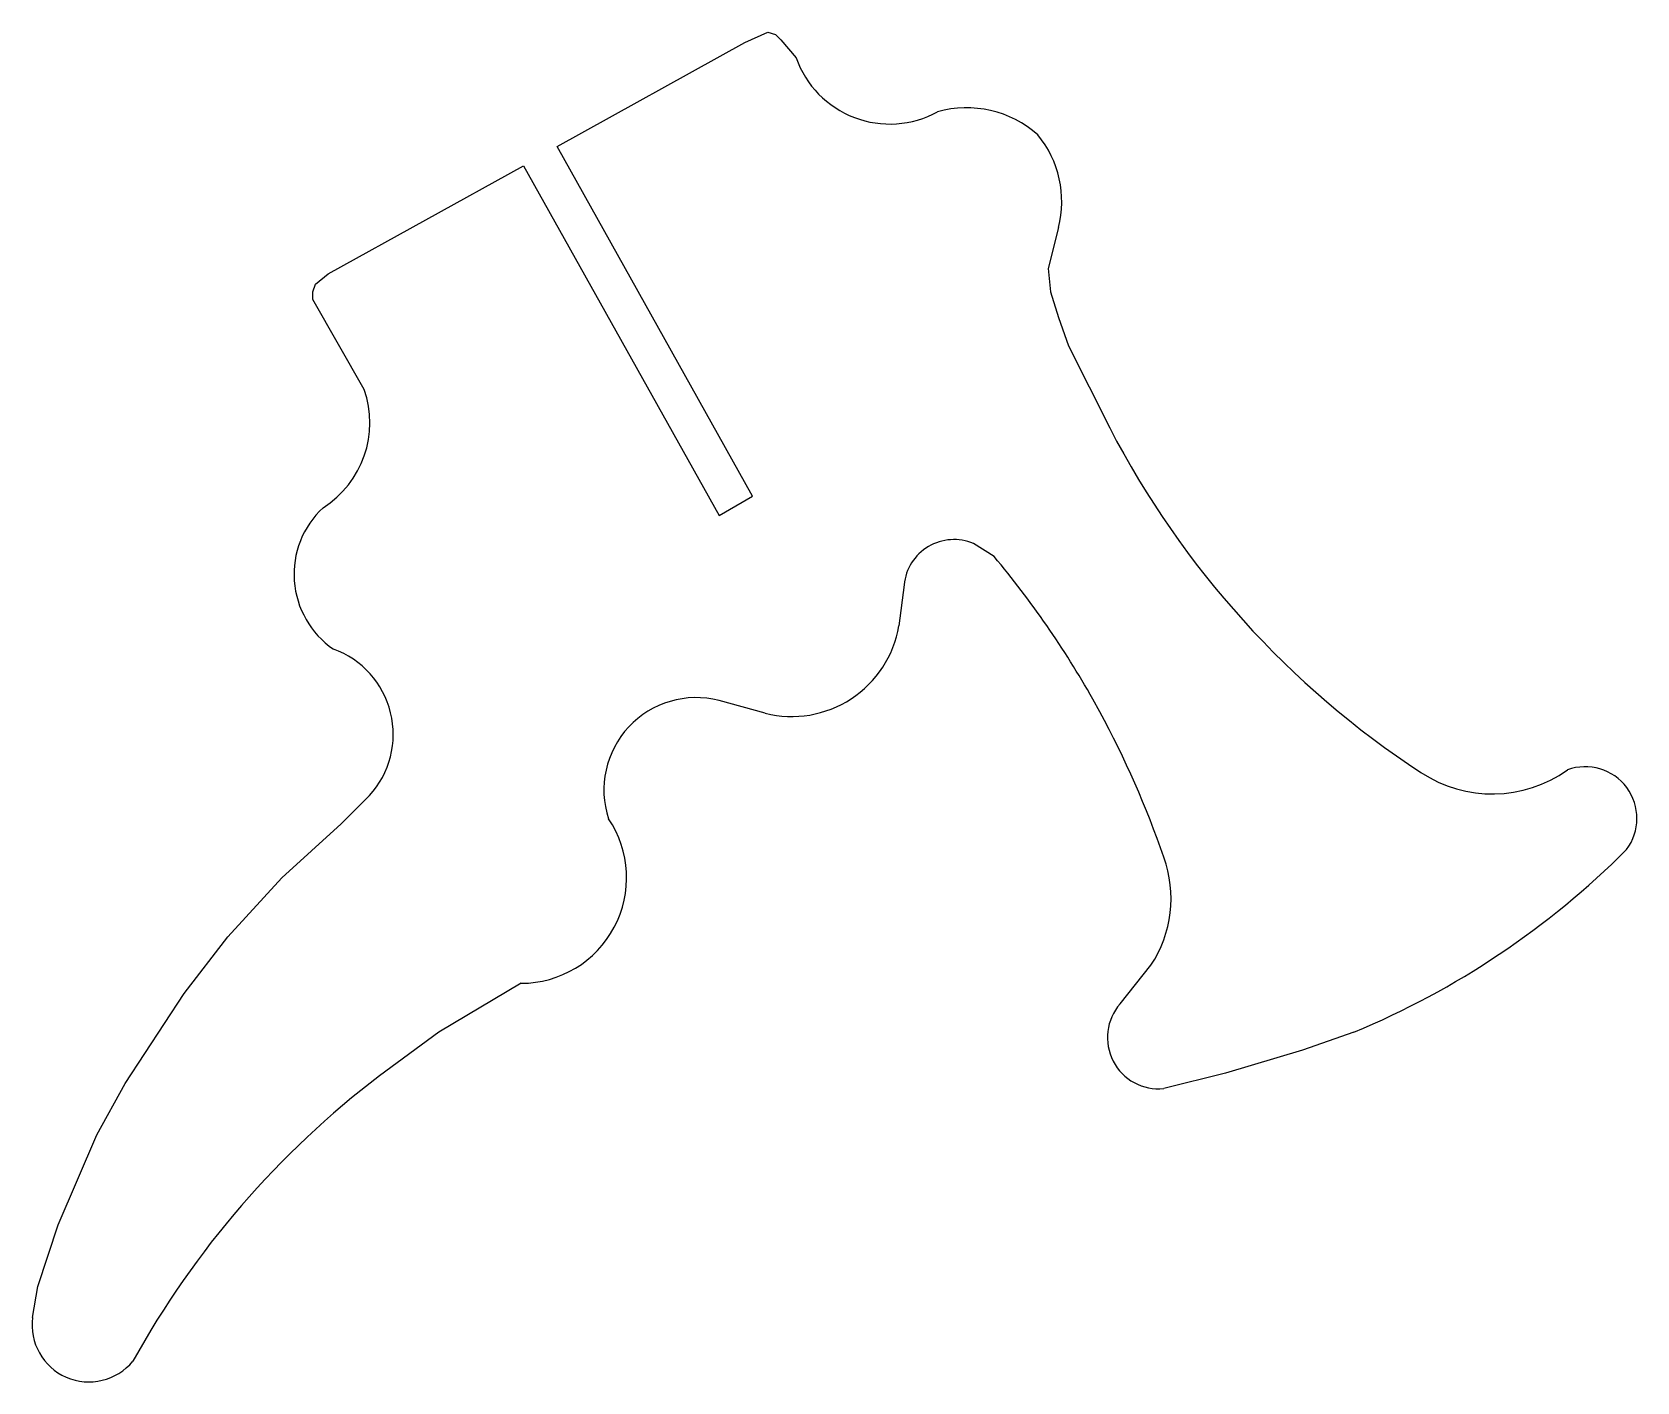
# Model space of a CAD drawing. Extents: x 0 to 66.3, y 0 to 55.8.
import ezdxf

# ---------------------------------------------------------------- set-up
doc = ezdxf.new("R2010")
doc.units = 0
doc.layers.add('WHITE', color=7, linetype='CONTINUOUS')

msp = doc.modelspace()

# ---------------------------------------------------------------- linework, layer by layer
at = {"layer": 'WHITE', "linetype": 'CONTINUOUS'}
for p, q in [((29.452429, 55.36428), (30.408679, 55.78928)), ((30.408679, 55.78928), (30.727429, 55.68303)), ((21.703516, 51.059328), (29.452429, 55.36428)), ((30.727429, 55.68303), (30.939929, 55.47053)), ((30.939929, 55.47053), (31.577429, 54.72678)), ((29.779182, 36.608138), (21.703516, 51.059328)), ((12.239929, 45.80178), (20.314929, 50.26428)), ((20.314929, 50.26428), (28.389929, 35.81428)), ((42.414929, 47.71428), (41.989929, 46.01428)), ((11.708679, 45.37678), (12.239929, 45.80178)), ((41.989929, 46.01428), (42.096179, 45.05803)), ((11.602429, 45.05803), (11.708679, 45.37678)), ((11.602429, 44.73928), (11.602429, 45.05803)), ((13.727429, 41.02053), (11.602429, 44.73928)), ((42.096179, 45.05803), (42.414929, 43.99553)), ((42.414929, 43.99553), (42.839929, 42.82678)), ((42.839929, 42.82678), (44.539929, 39.42678)), ((28.389929, 35.81428), (29.779182, 36.608138)), ((39.758679, 34.11428), (38.908679, 34.64553)), ((36.039929, 32.94553), (35.827429, 31.24553)), ((30.302429, 27.63303), (28.389929, 28.16428)), ((44.127577, 27.697722), (43.837349, 28.221558)), ((12.771179, 23.06428), (13.939929, 24.23303)), ((10.327429, 20.83303), (12.771179, 23.06428)), ((8.096179, 18.38928), (10.327429, 20.83303)), ((6.289929, 16.05178), (8.096179, 18.38928)), ((44.964929, 15.62678), (46.239929, 17.22053)), ((3.846179, 12.33303), (6.289929, 16.05178)), ((20.208679, 16.47678), (16.808679, 14.45803)), ((16.808679, 14.45803), (14.364929, 12.65178)), ((54.633679, 14.45803), (52.508679, 13.71428)), ((52.508679, 13.71428), (49.321179, 12.75803)), ((49.321179, 12.75803), (46.771179, 12.12053)), ((2.677429, 10.20803), (3.846179, 12.33303)), ((1.083679, 6.48928), (2.677429, 10.20803)), ((0.233679, 3.93928), (1.083679, 6.48928)), ((0.021179, 2.66428), (0.233679, 3.93928))]:
    msp.add_line(p, q, dxfattribs=at)
for centre, radius, start, end in [((35.446266, 56.091292), 4.102413, -160.5726, -61.222931), ((38.620968, 48.238367), 4.423, 48.271424, 105.739343), ((38.266179, 48.79928), 4.288281, -14.656005, 39.713621), ((9.799046, 39.647522), 4.161412, -57.623032, 19.265016), ((78.130113, 56.834964), 37.833125, -152.604455, -123.232414), ((14.57666, 33.381099), 3.751227, 132.810259, 235.509026), ((38.092172, 32.752878), 2.061266, 66.664204, 174.637132), ((9.804923, 9.02378), 39.073786, 29.427456, 39.950929), ((31.387831, 32.004254), 4.503965, -103.944862, -9.698115), ((11.181531, 26.766329), 3.745179, -42.564214, 70.163184), ((27.450387, 24.463403), 3.818275, 75.755247, 198.105928), ((9.804923, 9.02378), 39.073786, 18.903984, 28.549307), ((60.346921, 29.653218), 5.35104, -123.465409, -54.524419), ((64.187979, 23.287833), 2.138196, -36.974992, 110.121054), ((20.210055, 20.835619), 4.35884, -90.018083, 34.059134), ((41.348317, 46.471608), 34.660785, -67.461966, -44.908787), ((42.095437, 19.976794), 4.977329, -33.625598, 20.047649), ((46.565233, 14.232808), 2.122294, 138.941946, 275.568711), ((37.26338, -17.459972), 37.82931, 127.251137, 151.03811), ((2.349522, 2.349522), 2.349522, 172.301111, 320.594362)]:
    msp.add_arc(centre, radius, start, end, dxfattribs=at)

doc.saveas('drawing.dxf')
